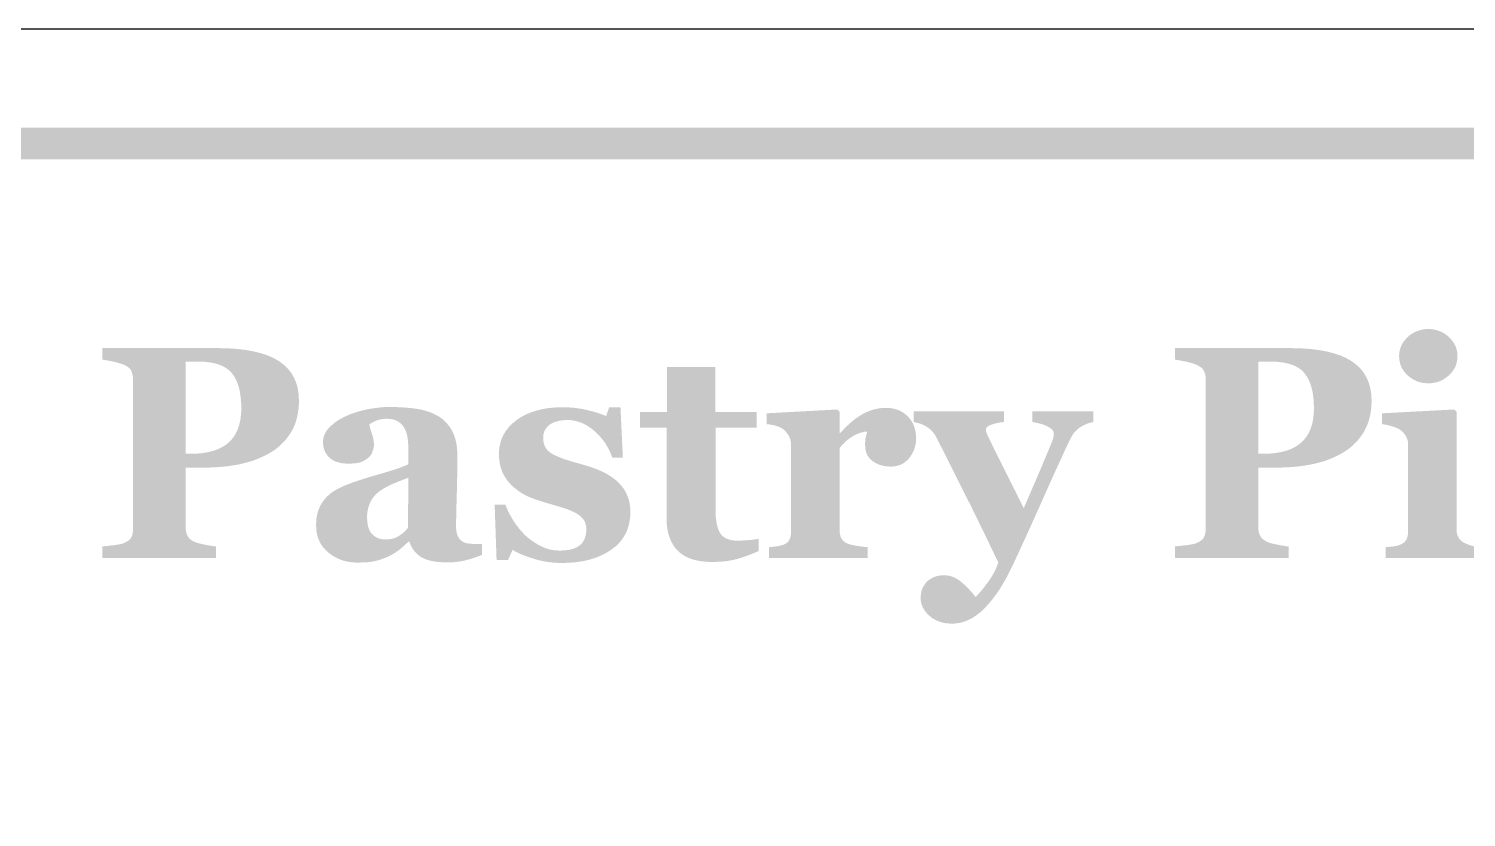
# Model space of a CAD drawing. Header units: millimetres. Extents: x 4 to 66.9, y 4 to 45.8.
# Drawn here: x 20.98 to 39.02, y 35.95 to 45.84 of the extents above; entities that cross this region are included whole.
import ezdxf

# ---------------------------------------------------------------- set-up
doc = ezdxf.new("R2010")
doc.units = ezdxf.units.MM
doc.layers.add('CUT', color=1, linetype='Continuous')
doc.layers.add('RASTER', color=7, linetype='Continuous')

msp = doc.modelspace()

# ---------------------------------------------------------------- hatches: boundary and pattern name
at = {"layer": 'RASTER'}
h = msp.add_hatch(color=7, dxfattribs=at)
h.paths.add_polyline_path([(5.2, 42.4), (5.234, 42.916), (5.337, 43.363), (5.509, 43.741), (5.75, 44.05), (6.059, 44.291), (6.438, 44.463), (6.884, 44.566), (7.4, 44.6), (63.489, 44.6), (64.005, 44.566), (64.452, 44.463), (64.83, 44.291), (65.139, 44.05), (65.38, 43.741), (65.552, 43.363), (65.655, 42.916), (65.689, 42.4), (65.689, 7.4), (65.655, 6.884), (65.552, 6.438), (65.38, 6.059), (65.139, 5.75), (64.83, 5.509), (64.452, 5.338), (64.005, 5.234), (63.489, 5.2), (7.4, 5.2), (6.884, 5.234), (6.438, 5.337), (6.059, 5.509), (5.75, 5.75), (5.509, 6.059), (5.337, 6.438), (5.234, 6.884), (5.2, 7.4)])
h.paths.add_polyline_path([(5.6, 42.4), (5.6, 7.4), (5.628, 6.978), (5.712, 6.612), (5.853, 6.303), (6.05, 6.05), (6.303, 5.853), (6.612, 5.713), (6.978, 5.628), (7.4, 5.6), (63.489, 5.6), (63.911, 5.628), (64.277, 5.712), (64.586, 5.853), (64.839, 6.05), (65.036, 6.303), (65.177, 6.612), (65.261, 6.978), (65.289, 7.4), (65.289, 42.4), (65.261, 42.822), (65.177, 43.188), (65.036, 43.497), (64.839, 43.75), (64.586, 43.947), (64.277, 44.088), (63.911, 44.172), (63.489, 44.2), (7.4, 44.2), (6.978, 44.172), (6.612, 44.088), (6.303, 43.947), (6.05, 43.75), (5.853, 43.497), (5.712, 43.188), (5.628, 42.822), (5.6, 42.4)], flags=0)
h = msp.add_hatch(color=7, dxfattribs=at)
h.paths.add_polyline_path([(39.182, 39.2), (38.009, 39.2), (38.009, 39.335), (38.021, 39.336), (38.033, 39.337), (38.045, 39.338), (38.057, 39.34), (38.069, 39.341), (38.08, 39.342), (38.092, 39.343), (38.104, 39.345), (38.115, 39.346), (38.126, 39.348), (38.137, 39.35), (38.147, 39.352), (38.156, 39.355), (38.166, 39.357), (38.175, 39.36), (38.183, 39.363), (38.198, 39.369), (38.211, 39.376), (38.223, 39.383), (38.234, 39.39), (38.244, 39.399), (38.253, 39.408), (38.26, 39.417), (38.267, 39.427), (38.273, 39.438), (38.277, 39.45), (38.282, 39.462), (38.285, 39.476), (38.288, 39.49), (38.289, 39.505), (38.291, 39.521), (38.291, 39.538), (38.291, 40.618), (38.291, 40.634), (38.289, 40.649), (38.287, 40.664), (38.284, 40.679), (38.279, 40.693), (38.274, 40.706), (38.268, 40.719), (38.261, 40.732), (38.254, 40.744), (38.246, 40.755), (38.237, 40.766), (38.228, 40.776), (38.218, 40.786), (38.208, 40.794), (38.198, 40.803), (38.187, 40.811), (38.178, 40.816), (38.168, 40.822), (38.157, 40.827), (38.145, 40.832), (38.132, 40.838), (38.118, 40.843), (38.102, 40.848), (38.086, 40.853), (38.069, 40.858), (38.053, 40.863), (38.037, 40.866), (38.021, 40.87), (38.006, 40.873), (37.991, 40.875), (37.977, 40.878), (37.963, 40.879), (37.963, 41.015), (38.872, 41.063), (38.9, 41.035), (38.9, 39.562), (38.9, 39.546), (38.901, 39.531), (38.903, 39.516), (38.907, 39.502), (38.91, 39.488), (38.915, 39.475), (38.921, 39.463), (38.927, 39.451), (38.935, 39.44), (38.943, 39.43), (38.952, 39.421), (38.961, 39.412), (38.972, 39.404), (38.983, 39.396), (38.995, 39.39), (39.007, 39.384), (39.017, 39.38), (39.026, 39.376), (39.036, 39.372), (39.046, 39.368), (39.056, 39.364), (39.067, 39.361), (39.078, 39.357), (39.089, 39.354), (39.1, 39.351), (39.111, 39.348), (39.123, 39.345), (39.134, 39.343), (39.146, 39.341), (39.158, 39.339), (39.17, 39.337), (39.182, 39.335)])
h.paths.add_polyline_path([(38.911, 41.731), (38.909, 41.696), (38.904, 41.663), (38.895, 41.631), (38.884, 41.6), (38.868, 41.571), (38.85, 41.543), (38.828, 41.516), (38.802, 41.491), (38.774, 41.467), (38.745, 41.447), (38.715, 41.43), (38.684, 41.416), (38.651, 41.405), (38.617, 41.398), (38.582, 41.393), (38.545, 41.391), (38.508, 41.393), (38.473, 41.398), (38.438, 41.405), (38.405, 41.416), (38.374, 41.43), (38.343, 41.447), (38.314, 41.467), (38.286, 41.491), (38.261, 41.516), (38.239, 41.543), (38.22, 41.571), (38.205, 41.6), (38.193, 41.631), (38.185, 41.663), (38.18, 41.696), (38.178, 41.731), (38.18, 41.765), (38.185, 41.799), (38.193, 41.831), (38.205, 41.862), (38.22, 41.891), (38.239, 41.919), (38.261, 41.946), (38.286, 41.972), (38.314, 41.996), (38.343, 42.016), (38.374, 42.033), (38.405, 42.047), (38.438, 42.058), (38.473, 42.066), (38.508, 42.071), (38.545, 42.072), (38.582, 42.071), (38.618, 42.066), (38.652, 42.058), (38.685, 42.047), (38.716, 42.033), (38.747, 42.016), (38.776, 41.996), (38.803, 41.972), (38.828, 41.946), (38.85, 41.919), (38.869, 41.891), (38.884, 41.862), (38.896, 41.831), (38.904, 41.799), (38.909, 41.765), (38.911, 41.731)])
h = msp.add_hatch(color=7, dxfattribs=at)
h.paths.add_polyline_path([(24.369, 41.174), (24.368, 41.12), (24.364, 41.067), (24.356, 41.016), (24.346, 40.967), (24.334, 40.92), (24.318, 40.875), (24.299, 40.832), (24.278, 40.791), (24.254, 40.752), (24.227, 40.715), (24.199, 40.679), (24.168, 40.646), (24.136, 40.614), (24.101, 40.584), (24.064, 40.556), (24.024, 40.53), (23.982, 40.505), (23.938, 40.482), (23.892, 40.461), (23.845, 40.441), (23.797, 40.423), (23.747, 40.407), (23.696, 40.393), (23.643, 40.38), (23.589, 40.369), (23.533, 40.36), (23.475, 40.352), (23.415, 40.345), (23.354, 40.34), (23.292, 40.337), (23.227, 40.334), (23.161, 40.334), (22.946, 40.334), (22.946, 39.593), (22.947, 39.577), (22.948, 39.561), (22.95, 39.546), (22.953, 39.531), (22.956, 39.517), (22.96, 39.503), (22.965, 39.49), (22.971, 39.477), (22.978, 39.465), (22.987, 39.454), (22.996, 39.443), (23.008, 39.433), (23.02, 39.424), (23.034, 39.415), (23.05, 39.406), (23.067, 39.399), (23.077, 39.395), (23.088, 39.391), (23.101, 39.387), (23.116, 39.383), (23.131, 39.379), (23.149, 39.375), (23.167, 39.371), (23.187, 39.367), (23.208, 39.363), (23.228, 39.359), (23.246, 39.356), (23.264, 39.353), (23.282, 39.35), (23.298, 39.348), (23.314, 39.346), (23.328, 39.345), (23.328, 39.2), (21.902, 39.2), (21.902, 39.345), (21.916, 39.346), (21.931, 39.348), (21.947, 39.35), (21.964, 39.351), (21.983, 39.353), (22.002, 39.356), (22.023, 39.358), (22.045, 39.36), (22.066, 39.363), (22.086, 39.366), (22.104, 39.369), (22.12, 39.372), (22.135, 39.375), (22.148, 39.378), (22.159, 39.382), (22.169, 39.386), (22.186, 39.393), (22.202, 39.401), (22.216, 39.41), (22.229, 39.418), (22.24, 39.428), (22.25, 39.437), (22.258, 39.447), (22.264, 39.458), (22.27, 39.469), (22.275, 39.481), (22.279, 39.495), (22.282, 39.509), (22.284, 39.524), (22.286, 39.541), (22.287, 39.558), (22.288, 39.577), (22.288, 41.434), (22.287, 41.45), (22.286, 41.465), (22.284, 41.48), (22.282, 41.495), (22.279, 41.508), (22.275, 41.521), (22.271, 41.534), (22.265, 41.546), (22.259, 41.558), (22.251, 41.569), (22.241, 41.58), (22.23, 41.59), (22.217, 41.599), (22.203, 41.608), (22.187, 41.617), (22.169, 41.625), (22.155, 41.631), (22.141, 41.636), (22.125, 41.641), (22.108, 41.646), (22.09, 41.651), (22.072, 41.656), (22.052, 41.661), (22.031, 41.665), (22.01, 41.669), (21.99, 41.673), (21.972, 41.677), (21.955, 41.68), (21.94, 41.682), (21.926, 41.685), (21.913, 41.687), (21.902, 41.688), (21.902, 41.833), (23.354, 41.833), (23.478, 41.83), (23.593, 41.823), (23.701, 41.81), (23.8, 41.792), (23.892, 41.769), (23.975, 41.742), (24.05, 41.709), (24.117, 41.671), (24.176, 41.627), (24.227, 41.579), (24.271, 41.525), (24.306, 41.465), (24.334, 41.401), (24.354, 41.33), (24.365, 41.255), (24.369, 41.174)])
h.paths.add_polyline_path([(23.646, 41.08), (23.644, 41.151), (23.638, 41.218), (23.629, 41.281), (23.616, 41.338), (23.599, 41.391), (23.578, 41.439), (23.554, 41.482), (23.526, 41.52), (23.493, 41.554), (23.455, 41.583), (23.41, 41.608), (23.36, 41.628), (23.304, 41.644), (23.242, 41.655), (23.174, 41.662), (23.1, 41.664), (22.946, 41.664), (22.946, 40.508), (23.024, 40.508), (23.098, 40.51), (23.167, 40.517), (23.232, 40.528), (23.292, 40.543), (23.348, 40.563), (23.399, 40.587), (23.445, 40.615), (23.487, 40.648), (23.524, 40.686), (23.557, 40.728), (23.584, 40.775), (23.606, 40.826), (23.623, 40.882), (23.636, 40.943), (23.643, 41.009), (23.646, 41.08)], flags=0)
h = msp.add_hatch(color=7, dxfattribs=at)
h.paths.add_polyline_path([(37.833, 41.174), (37.831, 41.12), (37.827, 41.067), (37.82, 41.016), (37.81, 40.967), (37.797, 40.92), (37.781, 40.875), (37.762, 40.832), (37.741, 40.791), (37.717, 40.752), (37.691, 40.715), (37.662, 40.679), (37.632, 40.646), (37.599, 40.614), (37.564, 40.584), (37.527, 40.556), (37.488, 40.53), (37.445, 40.505), (37.401, 40.482), (37.356, 40.461), (37.309, 40.441), (37.26, 40.423), (37.21, 40.407), (37.159, 40.393), (37.106, 40.38), (37.052, 40.369), (36.996, 40.36), (36.938, 40.352), (36.879, 40.345), (36.818, 40.34), (36.755, 40.337), (36.691, 40.334), (36.625, 40.334), (36.41, 40.334), (36.41, 39.593), (36.41, 39.577), (36.411, 39.561), (36.413, 39.546), (36.416, 39.531), (36.419, 39.517), (36.424, 39.503), (36.429, 39.49), (36.435, 39.477), (36.442, 39.465), (36.45, 39.454), (36.46, 39.443), (36.471, 39.433), (36.484, 39.424), (36.498, 39.415), (36.513, 39.406), (36.53, 39.399), (36.54, 39.395), (36.552, 39.391), (36.565, 39.387), (36.579, 39.383), (36.595, 39.379), (36.612, 39.375), (36.631, 39.371), (36.651, 39.367), (36.671, 39.363), (36.691, 39.359), (36.71, 39.356), (36.728, 39.353), (36.745, 39.35), (36.761, 39.348), (36.777, 39.346), (36.792, 39.345), (36.792, 39.2), (35.365, 39.2), (35.365, 39.345), (35.379, 39.346), (35.394, 39.348), (35.41, 39.35), (35.428, 39.351), (35.446, 39.353), (35.465, 39.356), (35.486, 39.358), (35.508, 39.36), (35.529, 39.363), (35.549, 39.366), (35.567, 39.369), (35.583, 39.372), (35.598, 39.375), (35.611, 39.378), (35.622, 39.382), (35.632, 39.386), (35.649, 39.393), (35.665, 39.401), (35.679, 39.41), (35.692, 39.418), (35.703, 39.428), (35.713, 39.437), (35.721, 39.447), (35.728, 39.458), (35.733, 39.469), (35.738, 39.481), (35.742, 39.495), (35.745, 39.509), (35.748, 39.524), (35.749, 39.541), (35.75, 39.558), (35.751, 39.577), (35.751, 41.434), (35.751, 41.45), (35.749, 41.465), (35.748, 41.48), (35.745, 41.495), (35.742, 41.508), (35.738, 41.521), (35.734, 41.534), (35.729, 41.546), (35.722, 41.558), (35.714, 41.569), (35.705, 41.58), (35.693, 41.59), (35.68, 41.599), (35.666, 41.608), (35.65, 41.617), (35.632, 41.625), (35.619, 41.631), (35.604, 41.636), (35.588, 41.641), (35.572, 41.646), (35.554, 41.651), (35.535, 41.656), (35.515, 41.661), (35.494, 41.665), (35.473, 41.669), (35.453, 41.673), (35.435, 41.677), (35.418, 41.68), (35.403, 41.682), (35.389, 41.685), (35.376, 41.687), (35.365, 41.688), (35.365, 41.833), (36.818, 41.833), (36.941, 41.83), (37.057, 41.823), (37.164, 41.81), (37.264, 41.792), (37.355, 41.769), (37.438, 41.742), (37.513, 41.709), (37.58, 41.671), (37.639, 41.627), (37.691, 41.579), (37.734, 41.525), (37.77, 41.465), (37.797, 41.401), (37.817, 41.33), (37.829, 41.255), (37.833, 41.174)])
h.paths.add_polyline_path([(37.109, 41.08), (37.107, 41.151), (37.102, 41.218), (37.092, 41.281), (37.079, 41.338), (37.062, 41.391), (37.042, 41.439), (37.017, 41.482), (36.989, 41.52), (36.957, 41.554), (36.918, 41.583), (36.873, 41.608), (36.823, 41.628), (36.767, 41.644), (36.705, 41.655), (36.637, 41.662), (36.564, 41.664), (36.41, 41.664), (36.41, 40.508), (36.487, 40.508), (36.561, 40.51), (36.631, 40.517), (36.695, 40.528), (36.755, 40.543), (36.811, 40.563), (36.862, 40.587), (36.908, 40.615), (36.95, 40.648), (36.988, 40.686), (37.02, 40.728), (37.047, 40.775), (37.069, 40.826), (37.087, 40.882), (37.099, 40.943), (37.107, 41.009), (37.109, 41.08)], flags=0)
for points in [[(30.138, 39.285), (30.108, 39.273), (30.078, 39.26), (30.047, 39.248), (30.015, 39.236), (29.983, 39.224), (29.951, 39.213), (29.917, 39.202), (29.884, 39.192), (29.849, 39.182), (29.812, 39.173), (29.774, 39.166), (29.734, 39.16), (29.691, 39.156), (29.647, 39.153), (29.601, 39.151), (29.554, 39.15), (29.484, 39.152), (29.418, 39.159), (29.358, 39.17), (29.301, 39.185), (29.25, 39.205), (29.203, 39.229), (29.161, 39.258), (29.124, 39.291), (29.091, 39.328), (29.063, 39.369), (29.039, 39.414), (29.019, 39.462), (29.004, 39.514), (28.993, 39.57), (28.986, 39.63), (28.984, 39.694), (28.984, 40.833), (28.65, 40.833), (28.65, 41.033), (28.991, 41.033), (28.991, 41.595), (29.594, 41.595), (29.594, 41.033), (30.114, 41.033), (30.114, 40.833), (29.598, 40.833), (29.598, 39.816), (29.599, 39.764), (29.602, 39.715), (29.607, 39.671), (29.613, 39.63), (29.622, 39.594), (29.632, 39.561), (29.644, 39.533), (29.658, 39.508), (29.675, 39.487), (29.695, 39.468), (29.717, 39.453), (29.743, 39.44), (29.771, 39.43), (29.803, 39.423), (29.837, 39.419), (29.875, 39.417), (29.888, 39.417), (29.902, 39.418), (29.918, 39.418), (29.934, 39.419), (29.952, 39.42), (29.972, 39.421), (29.992, 39.423), (30.014, 39.425), (30.035, 39.426), (30.055, 39.428), (30.073, 39.43), (30.089, 39.432), (30.104, 39.435), (30.117, 39.437), (30.128, 39.439), (30.138, 39.441)], [(27.668, 39.137), (27.624, 39.138), (27.579, 39.14), (27.535, 39.144), (27.491, 39.15), (27.447, 39.158), (27.403, 39.167), (27.36, 39.177), (27.317, 39.19), (27.275, 39.203), (27.236, 39.217), (27.199, 39.23), (27.164, 39.244), (27.132, 39.258), (27.103, 39.273), (27.075, 39.287), (27.051, 39.302), (26.995, 39.176), (26.85, 39.176), (26.826, 39.868), (26.961, 39.868), (26.969, 39.847), (26.978, 39.825), (26.988, 39.802), (26.999, 39.779), (27.011, 39.755), (27.024, 39.731), (27.039, 39.706), (27.054, 39.68), (27.071, 39.654), (27.088, 39.629), (27.106, 39.604), (27.124, 39.58), (27.143, 39.557), (27.162, 39.534), (27.182, 39.513), (27.203, 39.491), (27.225, 39.471), (27.248, 39.451), (27.272, 39.432), (27.296, 39.414), (27.322, 39.397), (27.348, 39.381), (27.374, 39.365), (27.402, 39.35), (27.43, 39.337), (27.459, 39.325), (27.489, 39.315), (27.518, 39.307), (27.549, 39.301), (27.579, 39.296), (27.611, 39.294), (27.642, 39.293), (27.683, 39.294), (27.721, 39.297), (27.757, 39.302), (27.79, 39.309), (27.82, 39.319), (27.847, 39.33), (27.872, 39.343), (27.894, 39.359), (27.913, 39.376), (27.93, 39.396), (27.944, 39.418), (27.956, 39.442), (27.965, 39.469), (27.971, 39.498), (27.975, 39.529), (27.976, 39.562), (27.976, 39.58), (27.974, 39.597), (27.971, 39.614), (27.967, 39.63), (27.962, 39.644), (27.956, 39.659), (27.948, 39.672), (27.939, 39.684), (27.93, 39.696), (27.919, 39.708), (27.908, 39.719), (27.895, 39.729), (27.882, 39.74), (27.868, 39.749), (27.853, 39.759), (27.837, 39.768), (27.819, 39.777), (27.8, 39.786), (27.781, 39.794), (27.761, 39.802), (27.741, 39.81), (27.721, 39.817), (27.7, 39.824), (27.679, 39.831), (27.656, 39.838), (27.633, 39.845), (27.608, 39.852), (27.582, 39.86), (27.555, 39.868), (27.527, 39.876), (27.497, 39.885), (27.466, 39.894), (27.435, 39.903), (27.405, 39.913), (27.377, 39.922), (27.349, 39.931), (27.323, 39.941), (27.297, 39.95), (27.273, 39.96), (27.25, 39.969), (27.227, 39.979), (27.205, 39.991), (27.182, 40.004), (27.158, 40.018), (27.135, 40.034), (27.111, 40.051), (27.088, 40.069), (27.064, 40.089), (27.043, 40.107), (27.024, 40.127), (27.006, 40.147), (26.988, 40.169), (26.972, 40.191), (26.957, 40.214), (26.943, 40.238), (26.93, 40.263), (26.918, 40.289), (26.908, 40.317), (26.899, 40.345), (26.892, 40.375), (26.887, 40.406), (26.883, 40.438), (26.881, 40.472), (26.88, 40.506), (26.883, 40.57), (26.894, 40.631), (26.911, 40.688), (26.935, 40.743), (26.966, 40.794), (27.004, 40.842), (27.048, 40.887), (27.1, 40.929), (27.157, 40.967), (27.218, 41), (27.284, 41.028), (27.354, 41.05), (27.428, 41.068), (27.506, 41.081), (27.589, 41.088), (27.676, 41.091), (27.718, 41.09), (27.759, 41.089), (27.799, 41.086), (27.838, 41.082), (27.876, 41.077), (27.914, 41.071), (27.951, 41.064), (27.987, 41.056), (28.021, 41.048), (28.055, 41.039), (28.087, 41.03), (28.117, 41.02), (28.146, 41.011), (28.174, 41.001), (28.2, 40.991), (28.225, 40.981), (28.264, 41.091), (28.405, 41.091), (28.435, 40.458), (28.303, 40.458), (28.285, 40.505), (28.265, 40.551), (28.241, 40.595), (28.215, 40.638), (28.186, 40.679), (28.153, 40.718), (28.118, 40.755), (28.08, 40.791), (28.041, 40.824), (28, 40.852), (27.959, 40.876), (27.917, 40.896), (27.874, 40.911), (27.83, 40.922), (27.786, 40.929), (27.741, 40.931), (27.706, 40.93), (27.673, 40.927), (27.642, 40.923), (27.613, 40.916), (27.586, 40.908), (27.561, 40.898), (27.538, 40.886), (27.516, 40.872), (27.497, 40.856), (27.481, 40.839), (27.467, 40.821), (27.455, 40.801), (27.446, 40.779), (27.44, 40.757), (27.436, 40.732), (27.435, 40.707), (27.437, 40.673), (27.442, 40.641), (27.451, 40.612), (27.465, 40.585), (27.481, 40.561), (27.502, 40.539), (27.526, 40.52), (27.554, 40.503), (27.586, 40.487), (27.62, 40.471), (27.658, 40.456), (27.698, 40.441), (27.741, 40.427), (27.788, 40.412), (27.837, 40.398), (27.889, 40.384), (27.969, 40.361), (28.044, 40.337), (28.113, 40.311), (28.177, 40.283), (28.235, 40.253), (28.287, 40.221), (28.334, 40.187), (28.375, 40.151), (28.411, 40.113), (28.443, 40.072), (28.469, 40.029), (28.491, 39.983), (28.508, 39.935), (28.52, 39.884), (28.527, 39.831), (28.529, 39.775), (28.526, 39.701), (28.514, 39.632), (28.496, 39.566), (28.47, 39.505), (28.436, 39.448), (28.395, 39.396), (28.347, 39.348), (28.291, 39.304), (28.229, 39.265), (28.163, 39.231), (28.092, 39.202), (28.016, 39.179), (27.936, 39.16), (27.851, 39.147), (27.762, 39.14), (27.668, 39.137)], [(32.116, 40.701), (32.115, 40.666), (32.111, 40.633), (32.104, 40.6), (32.094, 40.569), (32.082, 40.538), (32.067, 40.509), (32.049, 40.481), (32.029, 40.453), (32.006, 40.428), (31.982, 40.407), (31.956, 40.388), (31.928, 40.373), (31.898, 40.362), (31.867, 40.353), (31.834, 40.348), (31.799, 40.347), (31.765, 40.348), (31.734, 40.351), (31.703, 40.356), (31.674, 40.364), (31.646, 40.373), (31.619, 40.385), (31.594, 40.399), (31.57, 40.415), (31.548, 40.434), (31.529, 40.454), (31.512, 40.476), (31.499, 40.5), (31.489, 40.527), (31.482, 40.555), (31.477, 40.585), (31.476, 40.618), (31.476, 40.633), (31.476, 40.648), (31.477, 40.662), (31.478, 40.675), (31.479, 40.688), (31.481, 40.699), (31.483, 40.709), (31.485, 40.719), (31.487, 40.728), (31.49, 40.737), (31.492, 40.745), (31.494, 40.754), (31.496, 40.762), (31.498, 40.77), (31.5, 40.778), (31.502, 40.786), (31.48, 40.785), (31.459, 40.781), (31.437, 40.776), (31.414, 40.77), (31.392, 40.761), (31.369, 40.752), (31.345, 40.74), (31.322, 40.727), (31.299, 40.713), (31.276, 40.697), (31.254, 40.68), (31.233, 40.662), (31.212, 40.643), (31.192, 40.623), (31.173, 40.601), (31.155, 40.579), (31.155, 39.56), (31.155, 39.544), (31.156, 39.529), (31.158, 39.514), (31.16, 39.501), (31.163, 39.487), (31.166, 39.475), (31.17, 39.463), (31.175, 39.452), (31.181, 39.442), (31.187, 39.432), (31.194, 39.423), (31.203, 39.414), (31.212, 39.406), (31.222, 39.399), (31.232, 39.392), (31.244, 39.386), (31.255, 39.381), (31.268, 39.376), (31.282, 39.371), (31.297, 39.367), (31.315, 39.363), (31.334, 39.359), (31.354, 39.355), (31.377, 39.351), (31.399, 39.348), (31.419, 39.345), (31.438, 39.342), (31.456, 39.34), (31.471, 39.339), (31.486, 39.337), (31.498, 39.336), (31.509, 39.335), (31.509, 39.2), (30.268, 39.2), (30.268, 39.335), (30.28, 39.336), (30.291, 39.337), (30.303, 39.339), (30.315, 39.34), (30.326, 39.341), (30.338, 39.343), (30.35, 39.344), (30.362, 39.346), (30.373, 39.347), (30.384, 39.349), (30.395, 39.351), (30.405, 39.353), (30.415, 39.356), (30.425, 39.358), (30.434, 39.361), (30.442, 39.363), (30.457, 39.369), (30.47, 39.375), (30.482, 39.382), (30.492, 39.389), (30.502, 39.397), (30.511, 39.406), (30.518, 39.416), (30.524, 39.426), (30.529, 39.437), (30.534, 39.449), (30.538, 39.462), (30.541, 39.476), (30.543, 39.49), (30.545, 39.505), (30.546, 39.521), (30.546, 39.538), (30.546, 40.618), (30.546, 40.634), (30.544, 40.65), (30.542, 40.666), (30.538, 40.681), (30.534, 40.696), (30.529, 40.71), (30.522, 40.724), (30.515, 40.737), (30.507, 40.75), (30.498, 40.762), (30.489, 40.774), (30.48, 40.785), (30.47, 40.795), (30.46, 40.805), (30.45, 40.813), (30.439, 40.822), (30.43, 40.827), (30.421, 40.832), (30.411, 40.837), (30.401, 40.842), (30.39, 40.847), (30.379, 40.851), (30.367, 40.855), (30.354, 40.859), (30.341, 40.862), (30.328, 40.866), (30.315, 40.869), (30.301, 40.871), (30.286, 40.874), (30.272, 40.876), (30.257, 40.878), (30.242, 40.879), (30.242, 41.015), (31.127, 41.063), (31.155, 41.035), (31.155, 40.766), (31.162, 40.766), (31.195, 40.802), (31.227, 40.836), (31.261, 40.868), (31.294, 40.898), (31.328, 40.927), (31.363, 40.953), (31.398, 40.977), (31.434, 40.999), (31.47, 41.019), (31.507, 41.036), (31.544, 41.05), (31.581, 41.062), (31.619, 41.071), (31.657, 41.078), (31.695, 41.082), (31.734, 41.083), (31.776, 41.082), (31.816, 41.077), (31.854, 41.068), (31.889, 41.057), (31.923, 41.042), (31.955, 41.023), (31.984, 41.002), (32.011, 40.977), (32.036, 40.949), (32.057, 40.919), (32.075, 40.888), (32.09, 40.854), (32.101, 40.819), (32.109, 40.782), (32.114, 40.742), (32.116, 40.701)], [(34.341, 40.905), (34.32, 40.901), (34.299, 40.896), (34.279, 40.89), (34.258, 40.883), (34.238, 40.874), (34.218, 40.865), (34.198, 40.854), (34.178, 40.842), (34.159, 40.829), (34.141, 40.814), (34.123, 40.797), (34.106, 40.778), (34.09, 40.758), (34.075, 40.736), (34.061, 40.712), (34.048, 40.686), (34.007, 40.601), (33.967, 40.515), (33.927, 40.427), (33.886, 40.338), (33.844, 40.247), (33.803, 40.155), (33.761, 40.062), (33.719, 39.967), (33.676, 39.871), (33.632, 39.773), (33.587, 39.673), (33.541, 39.57), (33.494, 39.466), (33.445, 39.36), (33.395, 39.252), (33.344, 39.142), (33.316, 39.082), (33.287, 39.024), (33.259, 38.97), (33.231, 38.919), (33.203, 38.871), (33.176, 38.826), (33.149, 38.784), (33.122, 38.745), (33.095, 38.709), (33.069, 38.675), (33.043, 38.644), (33.017, 38.614), (32.992, 38.587), (32.968, 38.561), (32.943, 38.538), (32.919, 38.517), (32.897, 38.499), (32.875, 38.483), (32.853, 38.467), (32.831, 38.453), (32.809, 38.44), (32.787, 38.429), (32.765, 38.419), (32.743, 38.41), (32.721, 38.402), (32.699, 38.395), (32.677, 38.389), (32.655, 38.385), (32.633, 38.381), (32.611, 38.378), (32.589, 38.377), (32.567, 38.376), (32.524, 38.378), (32.483, 38.382), (32.444, 38.39), (32.408, 38.401), (32.373, 38.415), (32.341, 38.431), (32.31, 38.451), (32.282, 38.475), (32.257, 38.499), (32.235, 38.525), (32.216, 38.552), (32.201, 38.579), (32.189, 38.607), (32.18, 38.636), (32.175, 38.665), (32.174, 38.695), (32.174, 38.708), (32.174, 38.721), (32.175, 38.733), (32.177, 38.745), (32.178, 38.757), (32.18, 38.769), (32.183, 38.781), (32.186, 38.792), (32.189, 38.803), (32.193, 38.814), (32.198, 38.826), (32.204, 38.837), (32.211, 38.849), (32.219, 38.861), (32.227, 38.873), (32.237, 38.885), (32.245, 38.895), (32.253, 38.904), (32.263, 38.913), (32.274, 38.922), (32.286, 38.931), (32.299, 38.939), (32.313, 38.947), (32.328, 38.954), (32.344, 38.961), (32.361, 38.967), (32.377, 38.972), (32.395, 38.976), (32.412, 38.979), (32.431, 38.981), (32.449, 38.982), (32.469, 38.983), (32.494, 38.982), (32.52, 38.978), (32.545, 38.973), (32.57, 38.965), (32.595, 38.955), (32.619, 38.942), (32.643, 38.928), (32.667, 38.911), (32.691, 38.892), (32.715, 38.871), (32.739, 38.848), (32.764, 38.824), (32.788, 38.798), (32.813, 38.771), (32.838, 38.741), (32.864, 38.71), (32.879, 38.726), (32.896, 38.745), (32.914, 38.765), (32.932, 38.786), (32.952, 38.81), (32.972, 38.836), (32.993, 38.863), (33.015, 38.893), (33.037, 38.923), (33.057, 38.954), (33.076, 38.985), (33.093, 39.016), (33.109, 39.047), (33.123, 39.079), (33.136, 39.111), (33.148, 39.142), (33.093, 39.257), (33.04, 39.367), (32.989, 39.473), (32.939, 39.576), (32.891, 39.674), (32.845, 39.769), (32.8, 39.86), (32.756, 39.947), (32.713, 40.033), (32.668, 40.122), (32.622, 40.213), (32.575, 40.307), (32.527, 40.403), (32.477, 40.502), (32.426, 40.603), (32.374, 40.707), (32.362, 40.728), (32.349, 40.749), (32.335, 40.768), (32.32, 40.786), (32.304, 40.802), (32.287, 40.818), (32.269, 40.832), (32.25, 40.845), (32.23, 40.857), (32.21, 40.867), (32.19, 40.876), (32.169, 40.885), (32.149, 40.891), (32.127, 40.897), (32.106, 40.902), (32.084, 40.905), (32.084, 41.041), (33.22, 41.041), (33.22, 40.905), (33.204, 40.904), (33.187, 40.903), (33.17, 40.9), (33.152, 40.897), (33.134, 40.893), (33.114, 40.889), (33.095, 40.883), (33.074, 40.877), (33.055, 40.871), (33.038, 40.863), (33.024, 40.856), (33.012, 40.848), (33.003, 40.839), (32.997, 40.83), (32.993, 40.821), (32.992, 40.811), (32.992, 40.807), (32.992, 40.803), (32.993, 40.799), (32.993, 40.795), (32.994, 40.791), (32.995, 40.787), (32.996, 40.782), (32.997, 40.778), (32.999, 40.773), (33.001, 40.768), (33.003, 40.763), (33.005, 40.757), (33.008, 40.75), (33.011, 40.743), (33.014, 40.735), (33.018, 40.727), (33.034, 40.693), (33.053, 40.656), (33.072, 40.615), (33.094, 40.572), (33.117, 40.525), (33.142, 40.475), (33.169, 40.422), (33.197, 40.366), (33.226, 40.307), (33.257, 40.246), (33.289, 40.182), (33.322, 40.115), (33.357, 40.047), (33.392, 39.975), (33.429, 39.902), (33.467, 39.825), (33.495, 39.89), (33.522, 39.952), (33.548, 40.013), (33.573, 40.07), (33.597, 40.126), (33.62, 40.179), (33.642, 40.23), (33.663, 40.279), (33.683, 40.326), (33.703, 40.374), (33.722, 40.421), (33.742, 40.468), (33.762, 40.514), (33.781, 40.561), (33.8, 40.607), (33.819, 40.653), (33.824, 40.664), (33.828, 40.675), (33.831, 40.685), (33.834, 40.694), (33.836, 40.703), (33.838, 40.711), (33.84, 40.719), (33.841, 40.726), (33.841, 40.733), (33.842, 40.738), (33.842, 40.744), (33.843, 40.749), (33.843, 40.753), (33.843, 40.757), (33.843, 40.76), (33.843, 40.762), (33.843, 40.771), (33.841, 40.778), (33.839, 40.786), (33.835, 40.794), (33.831, 40.801), (33.825, 40.808), (33.819, 40.814), (33.811, 40.821), (33.803, 40.827), (33.794, 40.833), (33.785, 40.839), (33.775, 40.844), (33.766, 40.85), (33.755, 40.855), (33.745, 40.86), (33.734, 40.864), (33.722, 40.869), (33.711, 40.873), (33.7, 40.877), (33.688, 40.881), (33.677, 40.884), (33.666, 40.887), (33.656, 40.89), (33.645, 40.892), (33.634, 40.894), (33.624, 40.896), (33.615, 40.898), (33.606, 40.9), (33.597, 40.902), (33.589, 40.903), (33.582, 40.904), (33.574, 40.905), (33.574, 41.041), (34.341, 41.041)]]:
    msp.add_hatch(color=7, dxfattribs=at).paths.add_polyline_path(points)
h = msp.add_hatch(color=7, dxfattribs=at)
h.paths.add_polyline_path([(26.666, 39.239), (26.646, 39.23), (26.624, 39.222), (26.601, 39.213), (26.577, 39.205), (26.553, 39.197), (26.527, 39.189), (26.501, 39.182), (26.474, 39.174), (26.445, 39.167), (26.417, 39.161), (26.388, 39.156), (26.359, 39.152), (26.329, 39.149), (26.299, 39.146), (26.269, 39.145), (26.238, 39.144), (26.183, 39.145), (26.131, 39.149), (26.084, 39.154), (26.04, 39.161), (26, 39.171), (25.963, 39.182), (25.931, 39.196), (25.902, 39.212), (25.876, 39.23), (25.853, 39.25), (25.831, 39.271), (25.812, 39.294), (25.794, 39.32), (25.779, 39.347), (25.766, 39.375), (25.755, 39.406), (25.744, 39.406), (25.729, 39.39), (25.713, 39.376), (25.698, 39.361), (25.682, 39.348), (25.667, 39.334), (25.652, 39.322), (25.637, 39.31), (25.623, 39.298), (25.608, 39.287), (25.593, 39.277), (25.578, 39.267), (25.562, 39.257), (25.546, 39.248), (25.53, 39.239), (25.514, 39.23), (25.498, 39.222), (25.476, 39.212), (25.454, 39.203), (25.433, 39.195), (25.412, 39.187), (25.391, 39.18), (25.37, 39.173), (25.35, 39.167), (25.33, 39.162), (25.308, 39.157), (25.285, 39.153), (25.26, 39.15), (25.233, 39.147), (25.204, 39.145), (25.173, 39.144), (25.139, 39.143), (25.104, 39.142), (25.051, 39.144), (25, 39.15), (24.952, 39.16), (24.905, 39.174), (24.86, 39.192), (24.817, 39.214), (24.776, 39.24), (24.737, 39.27), (24.701, 39.303), (24.67, 39.338), (24.644, 39.377), (24.623, 39.417), (24.606, 39.461), (24.594, 39.507), (24.587, 39.555), (24.585, 39.606), (24.585, 39.636), (24.587, 39.664), (24.589, 39.692), (24.593, 39.718), (24.598, 39.743), (24.603, 39.767), (24.61, 39.79), (24.618, 39.811), (24.627, 39.832), (24.636, 39.852), (24.647, 39.872), (24.658, 39.891), (24.671, 39.909), (24.684, 39.927), (24.698, 39.944), (24.713, 39.961), (24.727, 39.975), (24.742, 39.989), (24.757, 40.002), (24.773, 40.015), (24.789, 40.027), (24.806, 40.038), (24.824, 40.049), (24.842, 40.059), (24.86, 40.069), (24.879, 40.078), (24.899, 40.088), (24.918, 40.097), (24.939, 40.106), (24.959, 40.114), (24.981, 40.123), (25.002, 40.131), (25.045, 40.147), (25.09, 40.162), (25.137, 40.178), (25.186, 40.194), (25.237, 40.21), (25.29, 40.226), (25.345, 40.242), (25.403, 40.259), (25.459, 40.275), (25.512, 40.291), (25.561, 40.306), (25.605, 40.321), (25.646, 40.335), (25.683, 40.35), (25.715, 40.363), (25.744, 40.376), (25.744, 40.554), (25.744, 40.567), (25.744, 40.58), (25.743, 40.593), (25.742, 40.608), (25.741, 40.624), (25.74, 40.641), (25.739, 40.658), (25.737, 40.677), (25.735, 40.696), (25.732, 40.713), (25.729, 40.731), (25.725, 40.747), (25.721, 40.763), (25.716, 40.777), (25.711, 40.792), (25.705, 40.805), (25.698, 40.82), (25.691, 40.834), (25.682, 40.847), (25.672, 40.86), (25.661, 40.872), (25.65, 40.884), (25.637, 40.895), (25.624, 40.905), (25.609, 40.915), (25.594, 40.923), (25.577, 40.93), (25.559, 40.936), (25.54, 40.94), (25.52, 40.943), (25.499, 40.945), (25.477, 40.946), (25.457, 40.946), (25.438, 40.945), (25.42, 40.943), (25.402, 40.94), (25.386, 40.937), (25.37, 40.933), (25.355, 40.928), (25.341, 40.923), (25.327, 40.917), (25.315, 40.911), (25.303, 40.905), (25.291, 40.899), (25.281, 40.893), (25.271, 40.887), (25.261, 40.882), (25.253, 40.875), (25.254, 40.866), (25.257, 40.854), (25.26, 40.842), (25.263, 40.829), (25.268, 40.814), (25.272, 40.798), (25.278, 40.781), (25.284, 40.762), (25.29, 40.743), (25.296, 40.725), (25.3, 40.706), (25.304, 40.688), (25.306, 40.669), (25.309, 40.651), (25.31, 40.633), (25.31, 40.616), (25.31, 40.608), (25.309, 40.599), (25.308, 40.59), (25.306, 40.58), (25.304, 40.57), (25.301, 40.56), (25.297, 40.548), (25.293, 40.537), (25.289, 40.525), (25.284, 40.514), (25.279, 40.504), (25.273, 40.494), (25.267, 40.485), (25.26, 40.477), (25.253, 40.469), (25.245, 40.462), (25.234, 40.453), (25.223, 40.444), (25.212, 40.436), (25.2, 40.429), (25.188, 40.422), (25.175, 40.415), (25.163, 40.41), (25.15, 40.404), (25.136, 40.399), (25.12, 40.395), (25.102, 40.392), (25.083, 40.389), (25.061, 40.387), (25.038, 40.385), (25.014, 40.384), (24.987, 40.384), (24.95, 40.385), (24.914, 40.388), (24.881, 40.394), (24.85, 40.403), (24.822, 40.413), (24.796, 40.426), (24.773, 40.441), (24.752, 40.459), (24.733, 40.478), (24.717, 40.499), (24.703, 40.522), (24.692, 40.545), (24.683, 40.571), (24.677, 40.597), (24.673, 40.625), (24.672, 40.655), (24.673, 40.68), (24.677, 40.705), (24.683, 40.73), (24.692, 40.753), (24.704, 40.776), (24.718, 40.799), (24.735, 40.82), (24.754, 40.841), (24.776, 40.861), (24.798, 40.881), (24.821, 40.899), (24.846, 40.917), (24.872, 40.933), (24.899, 40.949), (24.927, 40.964), (24.956, 40.978), (24.986, 40.991), (25.016, 41.004), (25.048, 41.016), (25.081, 41.027), (25.116, 41.037), (25.151, 41.047), (25.187, 41.056), (25.225, 41.064), (25.262, 41.071), (25.299, 41.077), (25.336, 41.082), (25.371, 41.087), (25.406, 41.09), (25.44, 41.093), (25.474, 41.094), (25.507, 41.094), (25.551, 41.094), (25.595, 41.093), (25.638, 41.091), (25.679, 41.089), (25.72, 41.086), (25.76, 41.082), (25.799, 41.078), (25.837, 41.073), (25.874, 41.067), (25.91, 41.06), (25.946, 41.051), (25.98, 41.04), (26.013, 41.029), (26.046, 41.016), (26.077, 41.001), (26.108, 40.985), (26.136, 40.968), (26.163, 40.949), (26.188, 40.928), (26.211, 40.905), (26.233, 40.881), (26.254, 40.855), (26.273, 40.827), (26.291, 40.797), (26.307, 40.765), (26.32, 40.73), (26.332, 40.694), (26.342, 40.654), (26.349, 40.613), (26.354, 40.569), (26.357, 40.523), (26.358, 40.475), (26.358, 40.421), (26.358, 40.365), (26.357, 40.306), (26.356, 40.246), (26.355, 40.182), (26.354, 40.116), (26.352, 40.048), (26.35, 39.977), (26.348, 39.909), (26.346, 39.846), (26.345, 39.789), (26.344, 39.739), (26.343, 39.695), (26.342, 39.657), (26.342, 39.625), (26.342, 39.599), (26.342, 39.579), (26.343, 39.559), (26.345, 39.541), (26.348, 39.524), (26.352, 39.508), (26.356, 39.494), (26.361, 39.48), (26.367, 39.467), (26.374, 39.456), (26.381, 39.445), (26.389, 39.434), (26.399, 39.425), (26.409, 39.416), (26.42, 39.408), (26.431, 39.401), (26.444, 39.395), (26.452, 39.391), (26.462, 39.388), (26.473, 39.385), (26.484, 39.383), (26.497, 39.381), (26.511, 39.379), (26.527, 39.378), (26.543, 39.377), (26.56, 39.377), (26.576, 39.376), (26.592, 39.376), (26.608, 39.375), (26.623, 39.375), (26.638, 39.375), (26.652, 39.374), (26.666, 39.374)])
h.paths.add_polyline_path([(25.744, 40.206), (25.718, 40.197), (25.692, 40.187), (25.667, 40.178), (25.641, 40.168), (25.615, 40.158), (25.589, 40.147), (25.564, 40.136), (25.538, 40.125), (25.513, 40.114), (25.49, 40.102), (25.467, 40.09), (25.446, 40.078), (25.425, 40.066), (25.406, 40.054), (25.388, 40.042), (25.371, 40.029), (25.355, 40.016), (25.339, 40.002), (25.324, 39.986), (25.31, 39.97), (25.297, 39.953), (25.285, 39.935), (25.274, 39.916), (25.264, 39.897), (25.255, 39.876), (25.247, 39.855), (25.24, 39.832), (25.235, 39.809), (25.23, 39.785), (25.227, 39.759), (25.225, 39.733), (25.225, 39.707), (25.226, 39.672), (25.229, 39.639), (25.234, 39.609), (25.241, 39.582), (25.251, 39.557), (25.262, 39.534), (25.275, 39.514), (25.291, 39.497), (25.308, 39.482), (25.325, 39.468), (25.344, 39.457), (25.364, 39.448), (25.385, 39.441), (25.407, 39.436), (25.429, 39.433), (25.453, 39.432), (25.478, 39.433), (25.502, 39.435), (25.524, 39.438), (25.546, 39.442), (25.566, 39.448), (25.586, 39.455), (25.604, 39.464), (25.621, 39.474), (25.637, 39.484), (25.653, 39.496), (25.668, 39.508), (25.683, 39.52), (25.697, 39.533), (25.711, 39.547), (25.724, 39.562), (25.737, 39.577)], flags=0)

# ---------------------------------------------------------------- linework, layer by layer
at = {"layer": 'CUT'}
msp.add_lwpolyline([(3.96, 6.999), (3.96, 42.801), (3.981, 43.283), (4.044, 43.725), (4.149, 44.125), (4.297, 44.485), (4.488, 44.803), (4.722, 45.078), (4.997, 45.312), (5.315, 45.503), (5.675, 45.651), (6.075, 45.756), (6.517, 45.819), (6.999, 45.84), (63.89, 45.84)], dxfattribs=at)

doc.saveas('drawing.dxf')
